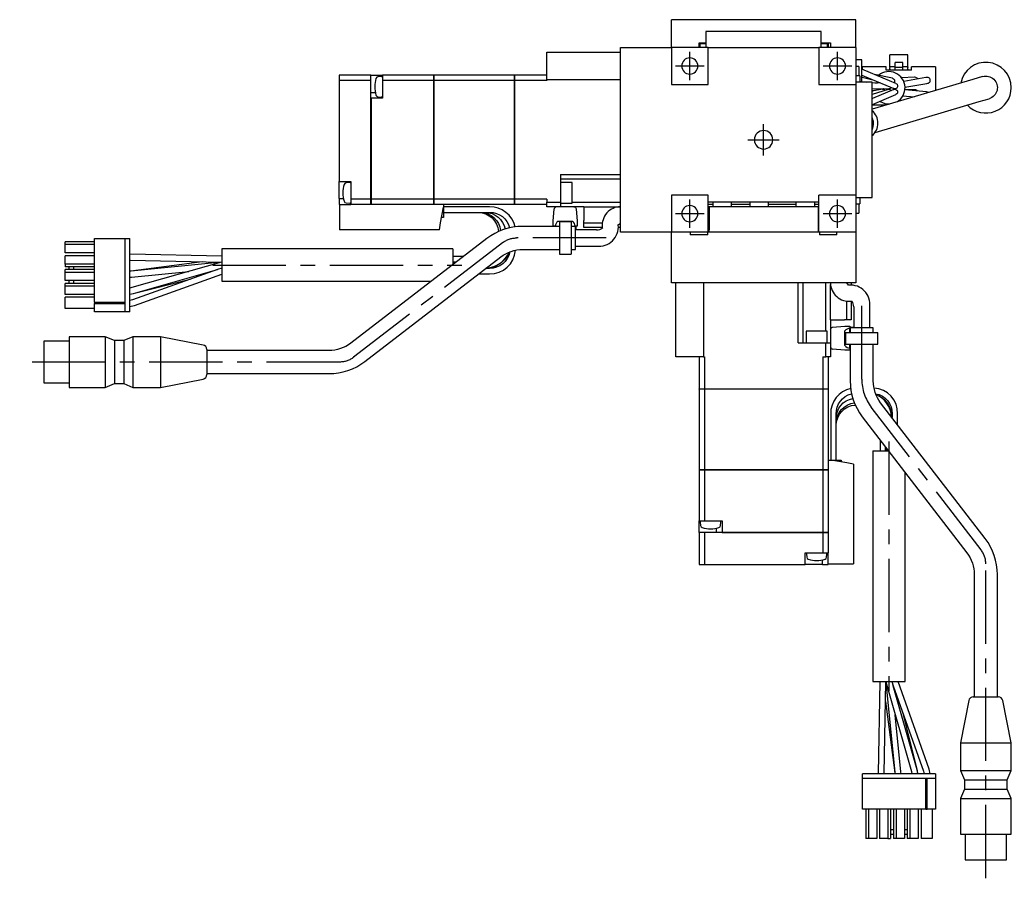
# Model space of a CAD drawing. Extents: x 0 to 847, y -8 to 672.
# Drawn here: x 197.2 to 412, y 6 to 192 of the extents above; entities that cross this region are included whole.
import ezdxf

# ---------------------------------------------------------------- set-up
doc = ezdxf.new("R2010")
doc.units = 0
doc.header["$LTSCALE"] = 0.5
doc.linetypes.add('CENTER', pattern=[50.8, 31.75, -6.35, 6.35, -6.35])
doc.layers.add('MSM_CENTER', color=1, linetype='CENTER')
doc.layers.add('MSM_CONTINUOUS', color=7, linetype='CONTINUOUS')

msp = doc.modelspace()

# ---------------------------------------------------------------- linework, layer by layer
at = {"layer": 'MSM_CENTER'}
for p, q in [((342.37, 178.9), (342.37, 185.1)), ((374.37, 178.9), (374.37, 185.1)), ((339.27, 182), (345.47, 182)), ((371.27, 182), (377.47, 182)), ((358.37, 162.6), (358.37, 169.4)), ((354.97, 166), (361.77, 166)), ((342.37, 146.9), (342.37, 153.1)), ((374.37, 146.9), (374.37, 153.1)), ((339.27, 150), (345.47, 150)), ((371.27, 150), (377.47, 150)), ((238.97, 138.85), (292.97, 138.85)), ((379.64, 114.15), (379.64, 133.1)), ((405.49, 77.15), (381.71, 108.05)), ((385.52, 100.6), (385.52, 46.6)), ((406.53, 6), (406.53, 74.1))]:
    msp.add_line(p, q, dxfattribs=at)
at = {"layer": 'MSM_CENTER', "extrusion": (0, 0, -1)}
for p, q in [((324.24, 144.73), (304.82, 144.73)), ((301.77, 143.69), (269.51, 118.88)), ((266.47, 117.84), (197.15, 117.84))]:
    msp.add_line(p, q, dxfattribs=at)
for centre, start, end in [((-304.82, 139.73), 52.4268, 90), ((-266.47, 122.84), 232.4268, 270)]:
    msp.add_arc(centre, 5, start, end, dxfattribs=at)
at = {"layer": 'MSM_CENTER'}
for centre, radius, start, end in [((389.64, 114.15), 10, 180, 217.5732), ((401.53, 74.1), 5, 0, 37.5732)]:
    msp.add_arc(centre, radius, start, end, dxfattribs=at)
at = {"layer": 'MSM_CONTINUOUS'}
for p, q in [((378.37, 192), (338.37, 192)), ((338.37, 186), (338.37, 192)), ((378.37, 186), (378.37, 192)), ((370.87, 189.5), (345.87, 189.5)), ((345.87, 189.5), (345.87, 186)), ((370.87, 186), (370.87, 189.5)), ((344.37, 187), (345.87, 187)), ((344.37, 186), (344.37, 187)), ((344.37, 187), (344.47, 186.9)), ((370.87, 187), (372.87, 187)), ((372.27, 186.9), (372.37, 187)), ((372.37, 187), (372.37, 186)), ((372.87, 187), (372.87, 186)), ((311.37, 185), (327.37, 185)), ((311.37, 179), (311.37, 185)), ((327.37, 146), (327.37, 186)), ((327.37, 186), (338.37, 186)), ((338.37, 186), (338.37, 178)), ((346.37, 186), (338.37, 186)), ((344.47, 186.9), (344.47, 186)), ((345.87, 186.9), (344.47, 186.9)), ((344.52, 186.85), (345.87, 186.85)), ((344.52, 186.85), (344.52, 186)), ((346.37, 178), (346.37, 186)), ((346.37, 186), (370.37, 186)), ((378.37, 186), (370.37, 186)), ((370.37, 186), (370.37, 178)), ((372.27, 186.9), (370.87, 186.9)), ((370.87, 186.85), (372.22, 186.85)), ((372.22, 186), (372.22, 186.85)), ((372.27, 186), (372.27, 186.9)), ((378.37, 186), (378.37, 178)), ((379.67, 183.35), (378.37, 183.35)), ((379.67, 178.65), (379.67, 183.35)), ((385.76, 181.85), (385.76, 184.38)), ((389.62, 184.38), (385.76, 184.38)), ((388.51, 182.75), (386.86, 182.75)), ((386.86, 181.85), (386.86, 182.75)), ((388.51, 181.85), (388.51, 182.75)), ((389.62, 181.85), (389.62, 184.38)), ((378.97, 181.9), (378.37, 181.9)), ((378.97, 181.9), (378.97, 179.85)), ((381.53, 180.55), (379.67, 181.34)), ((379.77, 181.3), (379.77, 181.81)), ((384.96, 181.81), (379.77, 181.81)), ((387.05, 178.2), (381.53, 180.55)), ((384.96, 181.1), (384.96, 181.81)), ((390.42, 181.1), (384.96, 181.1)), ((386.86, 181.85), (385.76, 181.85)), ((385.76, 181.85), (385.76, 181.7)), ((385.76, 181.35), (385.76, 181.7)), ((386.86, 181.7), (386.86, 181.85)), ((386.86, 181.1), (386.86, 181.7)), ((388.51, 181.66), (386.86, 181.66)), ((389.62, 181.85), (388.51, 181.85)), ((388.51, 181.7), (388.51, 181.85)), ((388.51, 181.1), (388.51, 181.7)), ((389.62, 181.85), (389.62, 181.7)), ((389.62, 181.35), (389.62, 181.7)), ((390.42, 181.1), (390.42, 181.81)), ((395.62, 181.81), (390.42, 181.81)), ((395.62, 181.81), (395.62, 176.69)), ((273.26, 180), (266.37, 180)), ((266.37, 180), (266.37, 178.85)), ((273.26, 178.85), (266.37, 178.85)), ((266.37, 178.85), (266.37, 157)), ((273.26, 178.85), (273.26, 180)), ((273.26, 153.15), (273.26, 178.85)), ((273.27, 180), (275.77, 180)), ((275.55, 179.73), (274.78, 179.66)), ((286.87, 180), (275.77, 180)), ((275.77, 180), (275.77, 178.85)), ((286.87, 178.85), (275.77, 178.85)), ((275.77, 178.85), (275.77, 175)), ((286.87, 178.85), (286.87, 180)), ((286.87, 179.99), (286.88, 179.99)), ((286.87, 153.15), (286.87, 178.85)), ((286.87, 178.84), (286.88, 178.84)), ((304.37, 180), (286.88, 180)), ((286.88, 180), (286.88, 178.85)), ((304.37, 178.85), (286.88, 178.85)), ((286.88, 178.85), (286.88, 153.15)), ((304.37, 178.85), (304.37, 180)), ((304.37, 179.99), (304.38, 179.99)), ((304.37, 153.15), (304.37, 178.85)), ((304.37, 178.84), (304.38, 178.84)), ((311.37, 180), (304.38, 180)), ((304.38, 180), (304.38, 178.85)), ((304.38, 178.85), (304.38, 153.15)), ((311.37, 178.85), (304.38, 178.85)), ((327.37, 179), (311.37, 179)), ((311.37, 179), (311.37, 178.85)), ((379.22, 179.85), (378.37, 179.85)), ((381.87, 178.5), (378.37, 178.5)), ((379.22, 179.85), (379.22, 178.5)), ((379.22, 178.65), (379.67, 178.65)), ((379.22, 178.62), (380.27, 178.53)), ((379.67, 180.04), (381.06, 179.44)), ((379.7, 179.54), (380.63, 179.34)), ((379.77, 178.5), (379.77, 178.57)), ((380.27, 178.53), (380.64, 178.5)), ((380.63, 179.34), (382.02, 179.03)), ((381.06, 179.44), (386.58, 177.1)), ((403.71, 179.08), (381.87, 172.63)), ((381.87, 153.5), (381.87, 178.5)), ((381.87, 178.4), (382.98, 178.3)), ((386.29, 179.33), (382.39, 180.18)), ((391.04, 179.55), (388.24, 179.46)), ((393.51, 179.49), (388.73, 178.65)), ((391.16, 179.55), (391.04, 179.55)), ((393.73, 179.53), (393.51, 179.49)), ((405.82, 179.7), (403.71, 179.08)), ((273.27, 176.25), (274.2, 176.25)), ((338.37, 178), (346.37, 178)), ((370.37, 178), (378.37, 178)), ((378.37, 178), (378.37, 154)), ((383.78, 178.29), (381.87, 178.33)), ((381.87, 177.13), (385.5, 177.05)), ((381.87, 176.7), (384.3, 177.06)), ((384.1, 176.94), (381.87, 176.51)), ((385.33, 176.92), (381.87, 175.81)), ((386.58, 176.9), (381.98, 174.95)), ((393.69, 176.38), (388.99, 176.8)), ((391.04, 176.86), (389, 176.91)), ((389.01, 177.38), (393.74, 178.21)), ((391.18, 176.85), (391.04, 176.86)), ((393.9, 176.36), (393.69, 176.38)), ((393.74, 178.21), (393.95, 178.25)), ((394.18, 176.27), (393.9, 176.36)), ((273.27, 175), (273.27, 153.15)), ((275.77, 175), (273.27, 175)), ((274.78, 175.34), (275.55, 175.27)), ((381.98, 174.95), (381.87, 174.9)), ((382.45, 173.84), (387.05, 175.8)), ((382.52, 167.61), (405.12, 174.28)), ((388.56, 175.54), (390.97, 175.32)), ((405.12, 174.28), (407.23, 174.9)), ((381.87, 173.6), (382.45, 173.84)), ((384.91, 173.53), (381.87, 173.53)), ((266.37, 157), (268.87, 157)), ((266.37, 153.25), (266.37, 157)), ((268.87, 157), (268.87, 153.15)), ((314.37, 158.5), (314.37, 152.5)), ((314.37, 158.5), (327.37, 158.5)), ((327.37, 157.5), (314.37, 157.5)), ((268.66, 156.73), (267.89, 156.66)), ((316.87, 156.75), (314.37, 156.75)), ((316.87, 152.25), (316.87, 156.75)), ((266.37, 153.25), (267.31, 153.25)), ((266.37, 153.25), (266.37, 152)), ((273.26, 153.15), (268.87, 153.15)), ((268.87, 153.15), (268.87, 152)), ((273.26, 152), (273.26, 153.15)), ((286.87, 153.15), (273.27, 153.15)), ((273.27, 153.15), (273.27, 152)), ((286.87, 153.16), (286.88, 153.16)), ((286.87, 152), (286.87, 153.15)), ((304.37, 153.15), (286.88, 153.15)), ((286.88, 153.15), (286.88, 152)), ((304.37, 153.16), (304.38, 153.16)), ((304.37, 152), (304.37, 153.15)), ((311.37, 153.15), (304.38, 153.15)), ((304.38, 153.15), (304.38, 152)), ((311.37, 153.15), (311.37, 152.5)), ((346.37, 154), (338.37, 154)), ((338.37, 154), (338.37, 146)), ((346.37, 146), (346.37, 154)), ((378.37, 154), (370.37, 154)), ((370.37, 146), (370.37, 154)), ((378.37, 154), (378.37, 146)), ((378.37, 153.5), (381.87, 153.5)), ((379.22, 153.5), (379.22, 152.15)), ((266.47, 152), (266.37, 152)), ((266.47, 152), (266.47, 147.99)), ((266.47, 152), (268.87, 152)), ((267.89, 152.34), (268.66, 152.27)), ((273.26, 152), (268.87, 152)), ((286.87, 152), (273.27, 152)), ((286.87, 152.01), (286.88, 152.01)), ((286.88, 152), (286.87, 152)), ((304.37, 152), (286.88, 152)), ((288.36, 147.99), (288.97, 151.4)), ((288.97, 152), (288.97, 151.4)), ((298.97, 151.45), (288.97, 151.45)), ((288.97, 151.4), (288.97, 149.2)), ((304.37, 152.01), (304.38, 152.01)), ((311.37, 152), (304.38, 152)), ((311.37, 152.5), (314.37, 152.5)), ((311.37, 151.5), (311.37, 152.5)), ((314.37, 151.5), (311.37, 151.5)), ((312.77, 148.4), (313, 151.04)), ((314.37, 152.5), (314.37, 151.5)), ((314.37, 152.25), (316.87, 152.25)), ((319.37, 151.5), (314.37, 151.5)), ((316.87, 152.5), (327.37, 152.5)), ((317.73, 151.04), (317.97, 148.4)), ((319.37, 151.5), (327.2, 151.5)), ((319.37, 151.5), (319.37, 148.5)), ((370.37, 152.5), (346.37, 152.5)), ((347.37, 152), (346.37, 152)), ((346.57, 151.5), (346.37, 151.5)), ((370.17, 151.5), (346.57, 151.5)), ((346.57, 151.5), (346.57, 146.5)), ((347.37, 152.5), (347.37, 151.5)), ((351.37, 152.5), (351.37, 151.5)), ((355.37, 152), (351.37, 152)), ((355.37, 152.5), (355.37, 151.5)), ((359.37, 152.5), (359.37, 151.5)), ((365.37, 152), (359.37, 152)), ((365.37, 152.5), (365.37, 151.5)), ((369.37, 152.5), (369.37, 151.5)), ((370.37, 152), (369.37, 152)), ((370.37, 151.5), (370.17, 151.5)), ((370.17, 151.5), (370.17, 146.5)), ((378.37, 152.15), (379.22, 152.15)), ((378.97, 152.15), (378.97, 150.1)), ((288.97, 149.2), (288.58, 149.2)), ((288.97, 150.25), (298.97, 150.25)), ((296.48, 150.25), (296.72, 150.24)), ((312.77, 147.3), (312.77, 148.4)), ((313.76, 148.4), (316.97, 148.4)), ((317.97, 148.4), (317.97, 147.3)), ((319.37, 148), (319.37, 148.5)), ((343.37, 148.56), (343.37, 148.56)), ((373.37, 148.56), (373.37, 148.56)), ((378.37, 150.1), (378.97, 150.1)), ((266.47, 147.99), (266.47, 146.5)), ((288.1, 146.5), (266.47, 146.5)), ((288.1, 146.5), (288.36, 147.99)), ((314.12, 147.23), (306.13, 147.23)), ((313.24, 147.3), (312.77, 147.3)), ((313.02, 147.3), (313.02, 147.23)), ((313.24, 147.3), (314.12, 147.3)), ((316.62, 148.23), (314.12, 148.23)), ((314.12, 148.23), (314.12, 141.23)), ((316.62, 148.23), (316.62, 141.23)), ((316.62, 147.3), (317.49, 147.3)), ((317.62, 147.23), (316.62, 147.23)), ((317.97, 147.3), (317.49, 147.3)), ((317.62, 142.23), (317.62, 147.23)), ((322.18, 146.48), (317.62, 146.48)), ((317.72, 146.48), (317.72, 147.3)), ((319.37, 148), (323.41, 148)), ((319.37, 147), (319.37, 148)), ((323.4, 147), (319.37, 147)), ((323.4, 147.03), (323.43, 146.88)), ((326.83, 147.6), (327.37, 147.95)), ((326.87, 147.52), (326.85, 147.63)), ((327.37, 147), (326.92, 147)), ((346.57, 146.5), (346.37, 146.5)), ((346.57, 146), (346.57, 146.5)), ((370.17, 146.5), (370.17, 146)), ((370.37, 146.5), (370.17, 146.5)), ((213.32, 130.83), (213.32, 144.6)), ((213.32, 144.6), (219.95, 144.6)), ((219.95, 128.75), (219.95, 144.6)), ((219.95, 144.6), (220.25, 144.6)), ((220.25, 144.6), (220.97, 144.6)), ((220.97, 128.75), (220.97, 144.6)), ((298.35, 144.6), (268.88, 121.93)), ((338.37, 146), (327.37, 146)), ((338.37, 135), (338.37, 146)), ((346.37, 146), (338.37, 146)), ((342.47, 146), (342.47, 145.4)), ((346.27, 145.4), (342.47, 145.4)), ((346.27, 145.4), (346.27, 146)), ((346.57, 146), (346.37, 146)), ((370.17, 146), (346.57, 146)), ((370.37, 146), (370.17, 146)), ((378.37, 146), (370.37, 146)), ((370.47, 146), (370.47, 145.4)), ((374.27, 145.4), (370.47, 145.4)), ((374.27, 145.4), (374.27, 146)), ((378.37, 146), (378.37, 135)), ((206.97, 143.28), (206.97, 143.88)), ((213.32, 143.88), (206.97, 143.88)), ((213.32, 143.28), (206.97, 143.28)), ((206.97, 141.48), (206.97, 143.28)), ((240.97, 142.35), (240.97, 135.35)), ((290.97, 142.35), (240.97, 142.35)), ((290.97, 142.35), (290.97, 138.9)), ((306.13, 142.23), (314.12, 142.23)), ((316.62, 142.23), (317.62, 142.23)), ((317.62, 142.98), (322.18, 142.98)), ((213.32, 141.48), (206.97, 141.48)), ((206.97, 139.08), (206.97, 140.88)), ((213.32, 140.88), (206.97, 140.88)), ((221.07, 141.2), (220.97, 141.2)), ((220.97, 139.9), (221.05, 139.9)), ((220.97, 139.9), (221.12, 139.9)), ((221.05, 139.9), (240.88, 139.5)), ((240.97, 140.8), (221.07, 141.2)), ((271.93, 117.97), (301.4, 140.64)), ((293.34, 140.75), (290.97, 140.75)), ((314.12, 141.23), (316.62, 141.23)), ((206.97, 139.08), (206.97, 138.48)), ((213.32, 139.08), (206.97, 139.08)), ((213.32, 138.48), (206.97, 138.48)), ((213.32, 137.88), (206.97, 137.88)), ((206.97, 137.28), (206.97, 137.88)), ((207.86, 137.88), (207.86, 138.48)), ((208.86, 137.88), (208.86, 138.48)), ((221.21, 137.54), (220.97, 137.51)), ((221.25, 137.53), (220.97, 137.51)), ((236.67, 139.59), (221.21, 137.54)), ((240.84, 139.49), (221.25, 137.53)), ((240.88, 139.5), (221.46, 133.97)), ((240.03, 137.91), (221.56, 131.35)), ((221.82, 132.72), (240.03, 137.91)), ((240.97, 138.21), (240.03, 137.91)), ((240.88, 139.5), (240.88, 139.5)), ((290.97, 139.55), (291.78, 139.55)), ((291.65, 139.45), (290.97, 139.45)), ((298.97, 138.15), (298.16, 138.15)), ((299.51, 138.35), (299.91, 138.58)), ((213.32, 137.28), (206.97, 137.28)), ((206.97, 135.48), (206.97, 137.28)), ((213.32, 135.48), (206.97, 135.48)), ((207.86, 134.88), (207.86, 135.48)), ((208.86, 134.88), (208.86, 135.48)), ((220.97, 136.21), (221.37, 136.24)), ((221.37, 136.24), (233.78, 137.48)), ((221.73, 132.67), (234.04, 135.78)), ((222, 130.13), (240.97, 136.86)), ((296.6, 136.95), (298.97, 136.95)), ((213.32, 134.88), (206.97, 134.88)), ((206.97, 134.28), (206.97, 134.88)), ((213.32, 134.28), (206.97, 134.28)), ((206.97, 132.48), (206.97, 134.28)), ((221.46, 133.97), (220.97, 133.86)), ((240.97, 135.35), (286.32, 135.35)), ((378.37, 135), (338.37, 135)), ((339.37, 119), (339.37, 135)), ((345.37, 135), (345.37, 119)), ((365.87, 122), (365.87, 135)), ((366.87, 135), (366.87, 122)), ((371.87, 124.5), (371.87, 135)), ((372.87, 127), (372.87, 134.63)), ((376.75, 134.48), (376.41, 135)), ((376.85, 134.5), (376.75, 134.48)), ((377.37, 135), (377.37, 134.51)), ((213.32, 132.48), (206.97, 132.48)), ((206.97, 129.48), (206.97, 131.88)), ((213.32, 131.88), (206.97, 131.88)), ((220.96, 132.54), (221.82, 132.72)), ((220.96, 132.53), (221.73, 132.67)), ((221.56, 131.35), (220.97, 131.19)), ((221.57, 131.35), (220.97, 131.19)), ((213.32, 129.48), (206.97, 129.48)), ((213.32, 130.83), (213.32, 130.53)), ((213.32, 130.83), (219.95, 130.83)), ((213.32, 130.53), (219.95, 130.53)), ((213.32, 128.75), (213.32, 130.53)), ((220.96, 129.87), (222, 130.13)), ((376.37, 127), (376.37, 131.04)), ((377.34, 131.03), (377.49, 131.06)), ((377.37, 131.04), (377.37, 127)), ((377.89, 129.81), (377.89, 125.25)), ((381.39, 125.25), (381.39, 129.81)), ((219.95, 128.75), (213.32, 128.75)), ((220.25, 128.75), (219.95, 128.75)), ((220.97, 128.75), (220.25, 128.75)), ((372.87, 127), (372.87, 122)), ((372.87, 127), (375.87, 127)), ((376.37, 127), (375.87, 127)), ((377.37, 127), (376.37, 127)), ((373.32, 125.37), (375.97, 125.6)), ((375.97, 125.6), (377.07, 125.6)), ((377.07, 125.6), (377.07, 125.13)), ((377.89, 125.35), (377.07, 125.35)), ((377.07, 124.25), (377.07, 125.13)), ((382.14, 125.25), (377.14, 125.25)), ((377.14, 125.25), (377.14, 124.25)), ((382.14, 124.25), (382.14, 125.25)), ((207.87, 123.34), (207.87, 112.34)), ((215.66, 123.34), (207.87, 123.34)), ((215.66, 123.34), (215.66, 112.34)), ((217.66, 122.49), (215.66, 123.34)), ((217.66, 122.49), (217.66, 113.19)), ((219.66, 122.49), (217.66, 122.49)), ((221.66, 123.34), (219.66, 122.49)), ((219.66, 122.49), (219.66, 113.19)), ((221.66, 123.34), (221.66, 112.34)), ((227.67, 123.34), (221.66, 123.34)), ((227.67, 123.34), (227.67, 112.34)), ((236.86, 121.53), (227.67, 123.34)), ((372.12, 124.5), (367.62, 124.5)), ((367.62, 124.5), (367.62, 122)), ((372.12, 122), (372.12, 124.5)), ((375.97, 121.4), (375.97, 124.6)), ((376.14, 124.25), (376.14, 121.75)), ((376.14, 124.25), (383.14, 124.25)), ((383.14, 121.75), (383.14, 124.25)), ((202.37, 122.34), (202.37, 113.34)), ((207.87, 122.34), (202.37, 122.34)), ((237.67, 120.55), (237.67, 115.13)), ((264.15, 120.34), (237.67, 120.34)), ((365.87, 122), (371.87, 122)), ((371.87, 119), (371.87, 122)), ((371.87, 122), (372.87, 122)), ((372.87, 122), (372.87, 119)), ((375.97, 120.4), (373.32, 120.63)), ((377.07, 120.4), (375.97, 120.4)), ((376.14, 121.75), (383.14, 121.75)), ((377.07, 120.87), (377.07, 121.75)), ((377.07, 120.87), (377.07, 120.4)), ((377.07, 120.65), (377.14, 120.65)), ((377.14, 121.75), (377.14, 113.77)), ((382.14, 113.77), (382.14, 121.75)), ((345.37, 119), (339.37, 119)), ((344.37, 119), (344.37, 112.01)), ((345.37, 119), (345.52, 119)), ((345.52, 119), (345.52, 112.01)), ((371.21, 119), (371.87, 119)), ((371.21, 119), (371.21, 112.01)), ((372.87, 119), (371.87, 119)), ((372.37, 119), (372.37, 112.01)), ((227.67, 112.34), (236.86, 114.15)), ((237.67, 115.34), (264.15, 115.34)), ((202.37, 113.34), (207.87, 113.34)), ((207.87, 112.34), (215.66, 112.34)), ((215.66, 112.34), (217.66, 113.19)), ((217.66, 113.19), (219.66, 113.19)), ((219.66, 113.19), (221.66, 112.34)), ((221.66, 112.34), (227.67, 112.34)), ((344.37, 112.01), (345.52, 112.01)), ((344.37, 112), (344.37, 94.51)), ((345.52, 112), (344.37, 112)), ((344.38, 112), (344.38, 112.01)), ((345.52, 112.01), (371.21, 112.01)), ((345.52, 112), (345.52, 94.51)), ((371.21, 112), (345.52, 112)), ((345.53, 112), (345.53, 112.01)), ((371.21, 112.01), (372.37, 112.01)), ((371.21, 112), (371.21, 112.01)), ((371.21, 112), (371.21, 94.51)), ((372.37, 112), (371.21, 112)), ((372.36, 112), (372.36, 112.01)), ((372.37, 112), (372.37, 94.51)), ((406.4, 79.57), (383.73, 109.03)), ((372.92, 106.6), (372.92, 96.6)), ((374.12, 96.6), (374.12, 106.6)), ((379.76, 105.98), (402.43, 76.52)), ((386.22, 106.6), (386.22, 105.8)), ((387.42, 104.24), (387.42, 106.6)), ((374.12, 104.12), (374.12, 104.36)), ((383.62, 100.98), (383.62, 98.6)), ((384.82, 98.6), (384.82, 99.42)), ((384.92, 99.29), (384.92, 98.6)), ((382.02, 98.6), (385.47, 98.6)), ((382.02, 98.6), (382.02, 48.6)), ((372.37, 96.6), (372.97, 96.6)), ((376.38, 96), (372.97, 96.6)), ((372.97, 96.6), (375.17, 96.6)), ((375.17, 96.6), (375.17, 96.21)), ((377.87, 95.74), (376.38, 96)), ((377.87, 95.74), (377.87, 74.1)), ((344.37, 94.51), (345.52, 94.51)), ((344.37, 94.5), (344.37, 83.4)), ((345.52, 94.5), (344.37, 94.5)), ((344.38, 94.5), (344.38, 94.51)), ((345.52, 94.51), (371.21, 94.51)), ((345.52, 94.5), (345.52, 83.4)), ((371.21, 94.5), (345.52, 94.5)), ((345.53, 94.5), (345.53, 94.51)), ((371.21, 94.51), (372.37, 94.51)), ((371.21, 94.5), (371.21, 94.51)), ((371.21, 94.5), (371.21, 80.9)), ((372.37, 94.5), (371.21, 94.5)), ((372.36, 94.5), (372.36, 94.51)), ((372.37, 94.51), (372.37, 94.5)), ((372.37, 94.5), (372.37, 80.9)), ((389.02, 48.6), (389.02, 93.96)), ((344.37, 83.4), (345.52, 83.4)), ((344.37, 80.9), (344.37, 83.4)), ((344.63, 83.18), (344.7, 82.41)), ((345.52, 83.4), (349.37, 83.4)), ((348.12, 80.9), (348.12, 81.83)), ((349.03, 82.41), (349.1, 83.18)), ((349.37, 83.4), (349.37, 80.9)), ((344.37, 80.89), (344.37, 74)), ((345.52, 80.89), (344.37, 80.89)), ((345.52, 80.89), (345.52, 74)), ((371.21, 80.89), (345.52, 80.89)), ((349.37, 80.9), (371.21, 80.9)), ((371.21, 80.9), (372.37, 80.9)), ((371.21, 80.89), (371.21, 76.5)), ((372.37, 80.89), (371.21, 80.89)), ((372.37, 80.89), (372.37, 76.5)), ((367.37, 76.5), (371.21, 76.5)), ((367.37, 74), (367.37, 76.5)), ((367.63, 76.29), (367.7, 75.52)), ((371.21, 76.5), (372.37, 76.5)), ((372.03, 75.52), (372.1, 76.29)), ((372.37, 74.1), (372.37, 76.5)), ((344.37, 74), (345.52, 74)), ((345.52, 74), (367.37, 74)), ((371.12, 74), (367.37, 74)), ((371.12, 74), (371.12, 74.94)), ((371.12, 74), (372.37, 74)), ((372.37, 74.1), (376.38, 74.1)), ((372.37, 74.1), (372.37, 74)), ((376.38, 74.1), (377.87, 74.1)), ((404.03, 71.78), (404.03, 45.3)), ((409.03, 45.3), (409.03, 71.78)), ((382.02, 48.6), (389.02, 48.6)), ((383.57, 48.6), (383.17, 28.71)), ((384.47, 28.68), (384.86, 48.51)), ((384.86, 48.51), (390.4, 29.09)), ((384.86, 48.51), (384.86, 48.51)), ((384.87, 48.48), (386.83, 28.88)), ((386.16, 48.6), (386.46, 47.67)), ((386.46, 47.67), (393.01, 29.2)), ((391.65, 29.45), (386.46, 47.66)), ((394.24, 29.63), (387.51, 48.6)), ((403.81, 45.3), (409.24, 45.3)), ((384.78, 44.3), (386.83, 28.84)), ((402.83, 44.49), (401.03, 35.3)), ((412.03, 35.3), (410.22, 44.49)), ((388.13, 29.01), (386.89, 41.42)), ((391.69, 29.36), (388.59, 41.67)), ((401.03, 35.3), (412.03, 35.3)), ((401.03, 35.3), (401.03, 29.3)), ((412.03, 29.3), (412.03, 35.3)), ((395.62, 28.6), (379.77, 28.6)), ((379.77, 27.88), (379.77, 28.6)), ((383.17, 28.71), (383.17, 28.6)), ((384.47, 28.6), (384.47, 28.75)), ((384.47, 28.6), (384.47, 28.68)), ((386.83, 28.88), (386.86, 28.6)), ((386.83, 28.84), (386.85, 28.6)), ((388.16, 28.6), (388.13, 29.01)), ((390.4, 29.09), (390.51, 28.6)), ((391.82, 28.59), (391.65, 29.45)), ((391.83, 28.59), (391.69, 29.36)), ((393.01, 29.2), (393.18, 28.6)), ((393.01, 29.2), (393.18, 28.6)), ((394.5, 28.59), (394.24, 29.63)), ((395.62, 28.6), (395.62, 27.88)), ((401.03, 29.3), (412.03, 29.3)), ((401.03, 29.3), (401.88, 27.3)), ((411.18, 27.3), (412.03, 29.3)), ((379.77, 27.58), (379.77, 27.88)), ((395.62, 27.58), (379.77, 27.58)), ((379.77, 20.95), (379.77, 27.58)), ((393.54, 20.95), (393.54, 27.58)), ((393.84, 20.95), (393.84, 27.58)), ((395.62, 27.88), (395.62, 27.58)), ((395.62, 27.58), (395.62, 20.95)), ((401.88, 27.3), (411.18, 27.3)), ((401.88, 27.3), (401.88, 25.3)), ((411.18, 25.3), (411.18, 27.3)), ((401.88, 25.3), (401.03, 23.3)), ((401.88, 25.3), (411.18, 25.3)), ((412.03, 23.3), (411.18, 25.3)), ((401.03, 23.3), (412.03, 23.3)), ((401.03, 23.3), (401.03, 15.5)), ((412.03, 15.5), (412.03, 23.3)), ((393.54, 20.95), (379.77, 20.95)), ((380.49, 20.95), (380.49, 14.6)), ((381.09, 20.95), (381.09, 14.6)), ((382.89, 20.95), (382.89, 14.6)), ((383.49, 20.95), (383.49, 14.6)), ((385.29, 20.95), (385.29, 14.6)), ((385.89, 20.95), (385.89, 14.6)), ((386.49, 20.95), (386.49, 14.6)), ((387.09, 20.95), (387.09, 14.6)), ((388.89, 20.95), (388.89, 14.6)), ((389.49, 20.95), (389.49, 14.6)), ((390.09, 20.95), (390.09, 14.6)), ((391.89, 20.95), (391.89, 14.6)), ((392.49, 20.95), (392.49, 14.6)), ((393.54, 20.95), (393.84, 20.95)), ((395.62, 20.95), (393.84, 20.95)), ((394.89, 20.95), (394.89, 14.6)), ((386.49, 16.49), (385.89, 16.49)), ((386.49, 15.49), (385.89, 15.49)), ((389.49, 16.49), (388.89, 16.49)), ((389.49, 15.49), (388.89, 15.49)), ((401.03, 15.5), (412.03, 15.5)), ((402.03, 15.5), (402.03, 10)), ((411.03, 10), (411.03, 15.5)), ((381.09, 14.6), (380.49, 14.6)), ((382.89, 14.6), (381.09, 14.6)), ((385.29, 14.6), (383.49, 14.6)), ((385.29, 14.6), (385.89, 14.6)), ((387.09, 14.6), (386.49, 14.6)), ((388.89, 14.6), (387.09, 14.6)), ((390.09, 14.6), (389.49, 14.6)), ((391.89, 14.6), (390.09, 14.6)), ((394.89, 14.6), (392.49, 14.6)), ((402.03, 10), (411.03, 10))]:
    msp.add_line(p, q, dxfattribs=at)
at = {"layer": 'MSM_CONTINUOUS', "extrusion": (0, 0, -1)}
for centre, radius in [((-342.37, 182), 1.75), ((-374.37, 182), 1.75), ((-358.37, 166), 2), ((-342.37, 150), 1.75), ((-374.37, 150), 1.75)]:
    msp.add_circle(centre, radius, dxfattribs=at)
at = {"layer": 'MSM_CONTINUOUS'}
for centre, radius, start, end in [((406.53, 177.3), 5.5, 0, 169.4024), ((385.52, 177.27), 3.5, 299.294, 129.1138), ((280.07, 177.5), 6, 162.3708, 197.6292), ((274.82, 179.17), 0.5, 95, 162.3708), ((275.57, 179.53), 0.2, 0, 95), ((385.52, 177.27), 3.5, 161.6505, 162.5017), ((391.18, 178.9), 0.655, 26.0209, 91.9795), ((393.85, 178.89), 0.65, 279.2209, 100.7751), ((385.52, 177.27), 3.5, 188.8136, 191.7675), ((391.17, 176.2), 0.657, 33.1583, 88.3025), ((406.53, 177.3), 5.5, 223.4738, 0), ((274.82, 175.83), 0.5, 197.6292, 265), ((275.57, 175.47), 0.2, 265, 360), ((385.52, 177.27), 3.5, 236.9255, 273.5822), ((379.64, 169.6), 3.5, 309.5727, 50.4273), ((273.18, 154.5), 6, 162.3708, 197.6292), ((267.93, 156.17), 0.5, 95, 162.3708), ((268.68, 156.53), 0.2, 18.1949, 95), ((267.93, 152.83), 0.5, 197.6292, 265), ((268.68, 152.47), 0.2, 265, 341.8051), ((299.12, 145.96), 5.49, 12.2179, 91.634), ((313.5, 151), 0.5, 90, 175), ((327.44, 147.46), 4.06, 90.9831, 186.1386), ((314.84, 147.21), 1.6, 132.1304, 176.894), ((315.9, 147.21), 1.6, 3.106, 47.8696), ((306.11, 134.46), 12.77, 89.8971, 127.4265), ((322.67, 147.16), 4.21, 263.2264, 4.8908), ((322.26, 148.39), 1.91, 267.5874, 307.7175), ((299.16, 142.36), 5.41, 267.9314, 356.9985), ((298.04, 143.84), 5.59, 272.7694, 336.9732), ((376.9, 135.07), 4.06, 180.9831, 276.1386), ((377.21, 130.31), 4.21, 353.2264, 94.8908), ((375.98, 129.89), 1.91, 357.5874, 37.7175), ((377.15, 123.53), 1.6, 93.106, 137.8696), ((236.67, 120.55), 1, 0, 78.8813), ((373.37, 121.13), 0.5, 180, 265), ((377.15, 122.47), 1.6, 222.1304, 266.894), ((264.17, 128.11), 12.77, 269.8971, 307.4265), ((236.67, 115.13), 1, 281.1187, 360), ((378.4, 106.76), 5.49, 102.2179, 181.634), ((389.9, 113.74), 12.77, 179.8971, 217.4265), ((382.01, 106.8), 5.41, 357.9314, 86.9985), ((380.52, 105.67), 5.59, 2.7694, 66.9732), ((344.83, 83.2), 0.2, 90, 185), ((345.2, 82.46), 0.5, 185, 252.3708), ((346.87, 87.7), 6, 252.3708, 287.6292), ((348.53, 82.46), 0.5, 287.6292, 355), ((348.9, 83.2), 0.2, 355, 90), ((396.26, 71.81), 12.77, 359.8971, 37.4265), ((367.83, 76.31), 0.2, 108.1949, 185), ((368.2, 75.57), 0.5, 185, 252.3708), ((371.53, 75.57), 0.5, 287.6292, 355), ((371.9, 76.31), 0.2, 355, 71.8051), ((369.87, 80.81), 6, 252.3708, 287.6292), ((403.81, 44.3), 1, 90, 168.8813), ((409.24, 44.3), 1, 11.1187, 90)]:
    msp.add_arc(centre, radius, start, end, dxfattribs=at)
at = {"layer": 'MSM_CONTINUOUS', "extrusion": (0, 0, -1)}
for centre, radius, start, end in [((-385.51, 181.35), 0.25, 180, 270), ((-389.87, 181.35), 0.25, 270, 0), ((-386.17, 178.75), 0.6, 102.2783, 204.5566), ((-386.17, 178.75), 0.6, 204.5566, 218.0277), ((-406.53, 177.3), 2.5, 73.5619, 253.5619), ((-384.22, 176.35), 0.6, 79.1542, 142.4513), ((-384.22, 177.65), 0.6, 253.9147, 261.7575), ((-385.52, 176.35), 0.6, 72.212, 148.1917), ((-385.52, 177.65), 0.6, 211.8083, 271.1935), ((-386.82, 177.65), 0.6, 226.0327, 293.0164), ((-386.82, 176.35), 0.6, 66.9836, 246.9836), ((-386.82, 177.65), 0.6, 113.0164, 226.0327), ((-379.64, 169.6), 2.5, 153.1104, 182.6555), ((-379.64, 169.37), 2.5, 153.1104, 206.8896), ((-317.24, 151), 0.5, 90, 175), ((-296.52, 145.86), 4.39, 89.8971, 176.582), ((-297, 145.88), 4.37, 89.4905, 174.4294), ((-298.06, 145.92), 4.33, 88.812, 170.198), ((-299.11, 145.95), 4.31, 88.1132, 166.9496), ((-306.11, 134.46), 7.77, 52.6811, 90.1562), ((-298.09, 143.57), 5.42, 207.1379, 269.2061), ((-299.12, 142.42), 4.28, 189.473, 272.0973), ((-373.37, 124.87), 0.5, 0, 85), ((-264.17, 128.11), 7.77, 232.6811, 270.1562), ((-389.91, 113.74), 7.77, 322.6811, 0.1562), ((-378.42, 106.74), 4.31, 358.1132, 76.9496), ((-378.45, 105.69), 4.33, 358.812, 80.198), ((-381.94, 106.76), 4.28, 99.473, 182.0973), ((-380.8, 105.73), 5.42, 117.1379, 179.2061), ((-378.48, 104.64), 4.37, 359.4905, 84.4107), ((-378.51, 104.15), 4.39, 359.8971, 86.582), ((-396.25, 71.81), 7.77, 142.6811, 180.1562)]:
    msp.add_arc(centre, radius, start, end, dxfattribs=at)

doc.saveas('drawing.dxf')
